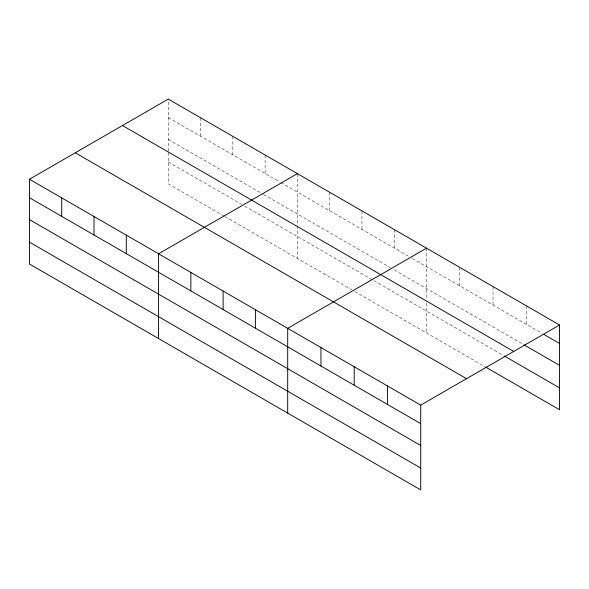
<?xml version="1.0" encoding="UTF-8"?>
<svg xmlns="http://www.w3.org/2000/svg" width="589" height="589" viewBox="0 0 589 589"><rect width="100%" height="100%" fill="white"/><g stroke="black" fill="none" stroke-linecap="round" stroke-linejoin="round"><path stroke-width="0.44" stroke-dasharray="2.94 2.21" d="M168.277 151.167L168.277 99.092M168.277 117.572L280.077 182.119M280.865 182.575L409.193 256.671M412.344 258.49L542.13 333.418M168.277 139.446L262.753 193.995M263.541 194.451L390.301 267.634M394.24 269.909L523.128 344.322M168.277 161.99L241.497 204.258M244.649 206.076L503.33 355.425M224.173 216.134L168.277 183.864L168.277 152.072M224.961 216.59L351.721 289.773M354.873 291.592L485.115 366.785M526.294 305.787L526.294 324.274M493.03 286.585L493.03 305.073M459.773 267.384L459.773 285.871M426.517 248.183L426.517 299.359M426.517 302.967L426.517 332.954M394.24 229.548L394.24 248.035M361.955 210.906L361.955 229.393M329.678 192.272L329.678 210.759M297.393 173.637L297.393 224.814M297.393 225.712L297.393 258.409M265.116 155.003L265.116 173.483M232.839 136.361L232.839 154.848M200.554 117.726L200.554 136.214"/><path stroke-width="0.88" d="M420.723 445.498L420.723 405.136L29.45 179.24L29.45 264.012L420.723 489.908L420.723 445.498L29.45 219.601M485.91 367.241L559.55 409.76L559.55 324.988L168.277 99.092L29.45 179.24M297.393 173.637L158.574 253.785L158.574 338.557M426.517 248.183L287.69 328.331L287.69 413.103M420.723 405.136L559.55 324.988M543.713 334.331L559.55 343.475M523.915 344.779L559.55 365.349M122.46 125.538L513.741 351.442M504.118 355.881L559.55 387.886M75.259 152.787L466.54 378.69M29.45 197.727L420.723 423.624M29.45 242.138L420.723 468.034M387.466 385.935L387.466 404.422M354.21 366.733L354.21 385.221M320.946 347.532L320.946 366.019M255.412 309.696L255.412 328.183M223.128 291.062L223.128 309.549M190.851 272.42L190.851 290.907M126.289 235.151L126.289 253.638M94.012 216.516L94.012 234.996M61.727 197.875L61.727 216.362"/></g></svg>
